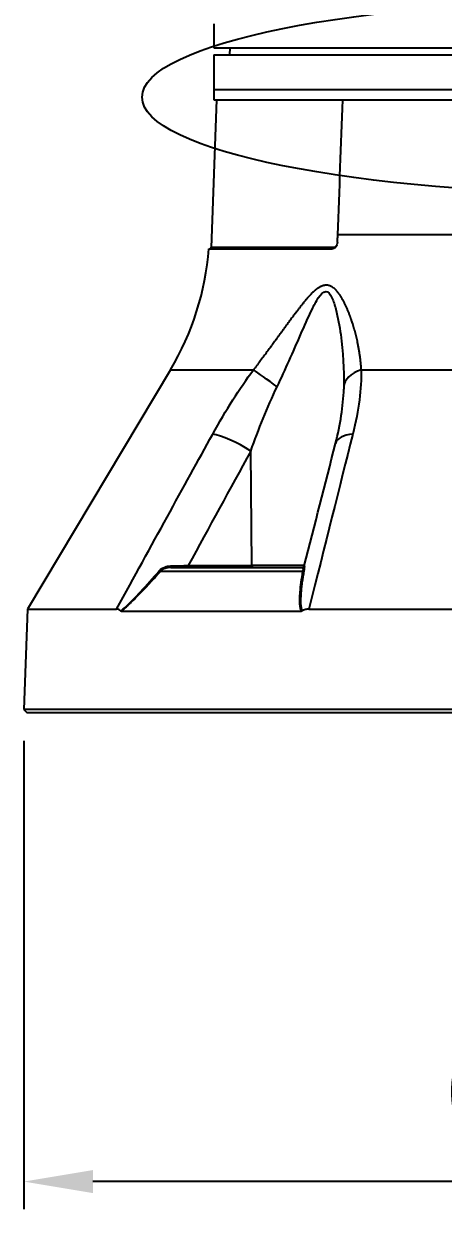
# Model space of a CAD drawing. Header units: millimetres. Extents: x 0 to 4378, y 0 to 2376.
# Drawn here: x 1558.6 to 1619.2, y 530.6 to 701.8 of the extents above; entities that cross this region are included whole.
import ezdxf

# ---------------------------------------------------------------- set-up
doc = ezdxf.new("R2010")
doc.units = ezdxf.units.MM
doc.header["$LTSCALE"] = 0.2
doc.layers.add('13_After Rev.Num.', color=6, linetype='Continuous')
doc.styles.add('Rainbow-5.0 Style', font='malgunsl.ttf')
doc.dimstyles.new('Rainbow-5.0 Style', dxfattribs={"dimtxt": 4, "dimasz": 2.5, "dimexe": 1, "dimexo": 1, "dimgap": 1, "dimtad": 1, "dimdsep": 46, "dimtxsty": 'Rainbow-5.0 Style', "dimcen": 0, "dimclrd": 251, "dimclre": 251, "dimclrt": 7, "dimazin": 3, "dimtp": 0.1, "dimtm": 0.1000000001, "dimtfac": 0.61, "dimtmove": 0, "dimatfit": 3, "dimfxl": 1, "dimlwd": -1, "dimlwe": -1, "dimarcsym": 1})

# ---------------------------------------------------------------- blocks, each defined once
blk = doc.blocks.new('A$C87452269')
for p, q in [((-58.99788131789501, 99.00000000000364), (-58.99788131789501, 96.00000000000364)), ((-58.99788131789501, 96.00000000000364), (58.99788131788773, 96.00000000000364)), ((-56.69526961043084, 96.00000000000364), (-56.71272467535891, 95.00000000000364)), ((-59, 95.00000000000364), (-59, 88.50000000000364)), ((-59, 95.00000000000364), (59, 95.00000000000364)), ((-59, 90.00000000000364), (59, 90.00000000000364)), ((-58.62222269322137, 88.50000000000364), (-59.36627882685207, 67.19302010066167)), ((-59, 88.50000000000364), (59.09165072549149, 88.50000000000364)), ((10.60979995424532, 69.0139275873371), (-41.08654323045448, 69.0139275873371)), ((-59.70549839655723, 67.00000000000364), (-41.89512942248439, 67.00000000000364)), ((-41.65980048085839, 67.19302010066167), (-59.36627882685207, 67.19302010066167)), ((-65.25560367725666, 49.53608112168513), (-85.90660579762061, 14.99258666580135)), ((-65.25560367725666, 49.53608112168513), (-53.26389373255188, 49.53608112168513)), ((-37.69948853403912, 49.53608112168513), (37.69948853407095, 49.53608112168513)), ((-58.52970070564152, 40.12261337032032), (-58.52964765326851, 40.12271548030185)), ((-53.48535664824794, 21.29312819804909), (-53.65089358025398, 37.81226609494115)), ((-65.21265226153082, 21.00000000000364), (-46.21265962618145, 21.00000000000364)), ((-62.6862678572752, 21.29214691558809), (-53.48536429221531, 21.29410963994451)), ((-45.90464387102929, 21.29214691551169), (-53.48534690427823, 21.29214691551169)), ((-66.68335319776816, 20.4641814145325), (-46.11543369932679, 20.4641814145325)), ((-71.22787999214597, 15.68254883717964), (-71.22769782940122, 15.68289944134449)), ((-85.90660579797532, 14.99258666581227), (-86.41270871266534, 0.4996954135058331)), ((-85.90660579762061, 14.99258666580135), (-73.01517164061624, 14.99258666580135)), ((-72.35160561408702, 14.6947861208173), (-46.33548263938428, 14.6947861208173)), ((-45.2628946263394, 14.99258666580135), (45.26289462592649, 14.99258666736932)), ((-86.41270871266534, 0.4996954135058331), (-85.93015846101662, -3.637978807091713e-12)), ((86.41270871266534, 0.4996954135058331), (-86.41270871266988, 0.4996954135058331)), ((85.93015846101662, -3.637978807091713e-12), (-85.93015846101662, -3.637978807091713e-12))]:
    blk.add_line(p, q)
for centre, radius, start, end in [((-99.5882044884047, 70.0610055196521), 40.00000000000038, 329.1279166370189, 355.6111418411062), ((-59.56615699225586, 67.20000000000073), 0.200000000000002, 270.0000000000521, 357.999999999996), ((-52.23737825399348, 55.72122140599822), 5.000000000000046, 18.74316511085353, 18.76762133961898)]:
    blk.add_arc(centre, radius, start, end)
for centre, major_axis, ratio, start_param, end_param in [((-68.36710382052115, 70.05092552103451), (1.432827735291481, 40.01783420794921), 0.6817646561882585, 4.684882257077986, 4.710885956730413), ((-41.80006334819245, 67.20000000000437), (-6.113273949559517e-15, -0.200000000000002), 0.7017418188255461, 0.5217441921697024, 1.535889741754575), ((-45.36529501962377, 55.72122140599822), (-1.025741991345086e-13, 5.000000000000049), 0.8684450969006123, 6.138405161316461, 6.138502726635193), ((-49.76096085212976, 46.97046557193607), (-4.053536188257389, 2.927258849248412), 0.01176237832409359, 4.740823774178164, 5.764313977379521), ((-35.22015836519131, 46.97046557193971), (-4.999473748052086, 0.07254131617561144), 0.585411268784823, 5.239754300711632, 6.263244503907426), ((-55.56365480257591, 37.68138112236556), (-4.385304804145492, 2.401897364478), 0.2184332937730081, 4.383547702250123, 5.778492163774867), ((-36.5681474184712, 37.68138112983797), (-4.844711005073956, 1.236440168090668), 0.4687791268208422, 5.336155352353419, 6.283200399351636), ((-36.5681474184712, 37.68138112983797), (-4.844711005073956, 1.236440168090669), 0.4687791268208421, 1.509217205012122e-05, 0.0008866994442425479), ((-66.87237018288579, 20.65701769742736), (-0.2236197497944511, 0.1999855182293769), 0.134464634648124, 1.948729234636094, 2.68631214749049), ((-67.61278340083481, 21.52021608854193), (14.70720591559634, 0.2925131865084787), 0.0235157271124064, 4.875773158859372, 5.053497685291301), ((-65.2126522719409, 21.29999306240643), (-3.072375735477305e-11, -0.2999930624174099), 0.003767448133112697, 4.959708822038044, 6.283176653485734), ((-62.57150254176668, 21.30000000006476), (4.281354790098867e-12, -0.3000000000633803), 0.3826834323658292, 4.738570000242141, 6.283185306713866), ((-53.37058112600243, 21.30000000000291), (4.189763770298673e-16, -0.3000000000000029), 0.3826834323653629, 4.735296845897311, 6.283185307179582), ((-46.21265962618145, 21.30000000000291), (-0.07344946687609961, -0.2908695570942075), 0.9999937539354007, 0.2473443803419322, 1.570796326794985), ((-46.24614998497964, 20.65701769743828), (0.2951491284394808, -0.05373073590661623), 0.660564428045262, 5.287347962810655, 6.024930875657828)]:
    blk.add_ellipse(centre, major_axis=major_axis, ratio=ratio, start_param=start_param, end_param=end_param)
for points, knots in [([(-58.9999999997126, 99.49999999914871), (-58.9999998193789, 99.49999947119795), (-58.99991584697182, 99.49031855935027), (-58.99976788033564, 99.47181557102886), (-58.99961975472252, 99.45329270296497), (-58.99940458357923, 99.42539766286791), (-58.99917324608941, 99.39044042006935), (-58.99894190328996, 99.35548237512921), (-58.99868984233035, 99.31249762741936), (-58.99847666796722, 99.26504554381972), (-58.99826349027353, 99.21759271873452), (-58.99808500701602, 99.1643679949666), (-58.99798309946345, 99.10958938726253), (-58.99791660661685, 99.07384733039362), (-58.99788131789501, 99.03681389264966), (-58.99788131789501, 99.00000000000364)], [0.5001154900536773, 0.5001154900536773, 0.5001154900536773, 0.5001154900536773, 0.607467633342504, 0.607467633342504, 0.607467633342504, 0.714935116538333, 0.714935116538333, 0.714935116538333, 0.82240506571597, 0.82240506571597, 0.82240506571597, 0.929876694220965, 0.929876694220965, 0.929876694220965, 1, 1, 1, 1]), ([(-41.13408694869031, 67.9738230532057), (-41.14108397180462, 67.84570285734662), (-41.16627396479817, 67.71937261286439), (-41.25129990480764, 67.48054995897837), (-41.31130787929214, 67.37094407695986), (-41.4502958523135, 67.19650139824444), (-41.52575273677667, 67.12976628478646), (-41.67208069231128, 67.04409183235839), (-41.74017987178377, 67.01882177855805), (-41.83773655521964, 67.00241758761695), (-41.86651419948157, 66.99999988775016), (-41.89512942248439, 67.00000000000364)], [0.03964738329097985, 0.03964738329097985, 0.03964738329097985, 0.03964738329097985, 0.0781729810393118, 0.0781729810393118, 0.1178623118196047, 0.1178623118196047, 0.1537190074562945, 0.1537190074562945, 0.1825701668262684, 0.1825701668262684, 0.1946468712909609, 0.1946468712909609, 0.1946468712909609, 0.1946468712909609]), ([(-49.84178917346344, 47.10135030598758), (-48.65721498492985, 49.57898896162806), (-47.54835883669148, 52.09386931435074), (-45.91695283802164, 55.82628754929101), (-45.38127296268522, 57.0682409262663), (-44.52221485665905, 58.83909390067492), (-44.224432609004, 59.42105135606471), (-43.57640142178388, 60.41320603470012), (-43.20618609119447, 60.84085682423029), (-42.46854294656896, 60.85548204248335), (-42.16849955294037, 60.43496582082298), (-41.71086886219564, 59.45857231712944), (-41.53420056693994, 58.88973995916967), (-41.0657066243557, 57.11547964515921), (-40.8474510393462, 55.86755224872468), (-40.3277827545553, 52.11809018627537), (-40.17193211543508, 49.58603525181024), (-40.21779140182662, 47.10135030598758)], [0, 0, 0, 0, 0.250000000000001, 0.250000000000001, 0.375000000000001, 0.375000000000001, 0.437500000000001, 0.437500000000001, 0.500000000000001, 0.500000000000001, 0.562500000000001, 0.562500000000001, 0.625, 0.625, 0.750000000000001, 0.750000000000001, 1, 1, 1, 1]), ([(-72.4016308909413, 14.7144522137969), (-72.01836204664687, 15.03389732585129), (-71.60293179949258, 15.40661875287697), (-71.16329392902298, 15.8359244390449), (-71.08729400388074, 15.91013824591573), (-71.01682416230688, 15.98002058943166), (-70.9486700517009, 16.04830002421659), (-70.81969812551142, 16.17750910852192), (-70.69904108447554, 16.30134020668629), (-70.56551632384071, 16.4396508900245), (-70.36143154620095, 16.65105067025797), (-70.13817698111052, 16.88647978585504), (-69.8943623613095, 17.14458550171912), (-69.77535472763338, 17.2705687200687), (-69.65592218036727, 17.39791812877229), (-69.53599284323354, 17.52655594407042), (-68.67311041164794, 18.45209521171273), (-67.77910578770206, 19.44982364039242), (-66.81484775156969, 20.55527606842588)], [2.455419299477256e-10, 2.455419299477256e-10, 2.455419299477256e-10, 2.455419299477256e-10, 0.250000000000006, 0.250000000000006, 0.250000000000006, 0.2932173444173274, 0.2932173444173274, 0.2932173444173274, 0.375000000000007, 0.375000000000007, 0.375000000000007, 0.500000000000008, 0.500000000000008, 0.500000000000008, 0.5610133806648235, 0.5610133806648235, 0.5610133806648235, 1, 1, 1, 1]), ([(-66.81484775145964, 20.55527606855321), (-66.63378892083529, 20.76284622909225), (-66.35142247716794, 20.94457891876664), (-66.07823244844985, 21.05230878864677), (-65.80504241973176, 21.16003865852326), (-65.51595243646898, 21.21936784340505), (-65.21374811870464, 21.22655100393968)], [0, 0, 0, 0, 0.5, 0.5, 0.5, 1, 1, 1, 1]), ([(-65.21265228175253, 21.00000000000364), (-65.22473189923949, 21.00000000000364), (-65.47494140918934, 20.9924150038787), (-65.63921300221318, 20.96549974768277), (-65.72134879872465, 20.95204211958117), (-65.7935190310618, 20.93614381005318), (-65.8559054116231, 20.92010515982474), (-65.91829179218439, 20.90406650959267), (-65.93967929138671, 20.89842185568705), (-66.01414535033564, 20.87331246184476), (-66.31200958612862, 20.77287488648653), (-66.53498361084712, 20.62295855074626), (-66.68335319776816, 20.4641814145325)], [0, 0, 0, 0, 0.250000000000002, 0.250000000000002, 0.250000000000002, 0.375000000000003, 0.375000000000003, 0.375000000000003, 0.500000000000003, 0.500000000000003, 0.500000000000003, 1, 1, 1, 1]), ([(-45.96985338560989, 20.5552760684368), (-46.08765805577059, 19.9240683703174), (-46.18629090330069, 19.32734993562917), (-46.26268082584829, 18.7659282032073), (-46.3008757871221, 18.48521733699818), (-46.33356372868911, 18.21335015567456), (-46.36072793100357, 17.9504135399402), (-46.37469360372052, 17.8152324410039), (-46.38832177956556, 17.67101114937395), (-46.40049637062839, 17.52790569334684), (-46.41200220380597, 17.39266110934113), (-46.42219660600585, 17.25830200073688), (-46.43063434836222, 17.13345874955849), (-46.45903700766485, 16.71321833689217), (-46.47170293712225, 16.38398541580318), (-46.46364276475833, 16.04769096852397), (-46.46184665817236, 15.97275204110338), (-46.45913408230263, 15.89734368109566), (-46.45494239486106, 15.8205490788423), (-46.43194045544351, 15.39913769892883), (-46.36621040259524, 15.03153837048376), (-46.25602205630094, 14.71446385850504)], [0, 0, 0, 0, 0.249999999999999, 0.249999999999999, 0.249999999999999, 0.374999999999998, 0.374999999999998, 0.374999999999998, 0.4392650599270913, 0.4392650599270913, 0.4392650599270913, 0.499999999999997, 0.499999999999997, 0.499999999999997, 0.7044425793038164, 0.7044425793038164, 0.7044425793038164, 0.749999999999998, 0.749999999999998, 0.749999999999998, 0.9999969393285968, 0.9999969393285968, 0.9999969393285968, 0.9999969393285968]), ([(-45.92195585622994, 21.22607290792803), (-45.92438150571616, 21.21761513842648), (-45.9161145926646, 21.1733211419596), (-45.91727051903672, 21.05349668932104), (-45.91845029500746, 20.93119996419773), (-45.93094864636623, 20.76373177366986), (-45.96985338558807, 20.55527606855321)], [0.01010768065539201, 0.01010768065539201, 0.01010768065539201, 0.01010768065539201, 0.5, 0.5, 0.5, 1, 1, 1, 1]), ([(-66.68335319776816, 20.4641814145325), (-67.25591777571753, 19.82353791718924), (-67.805810528027, 19.21942974828562), (-68.33247828157528, 18.65178307552196), (-68.59581215834987, 18.36795973913831), (-68.85334139414408, 18.09325347365666), (-69.1050165273964, 17.82767519385379), (-69.22345620726992, 17.7026926179642), (-69.34060974544991, 17.57972238700313), (-69.4564437755298, 17.45879453983434), (-69.46367891022055, 17.45124123911955), (-69.47090926707824, 17.44369553969227), (-69.47813482924994, 17.43615748681259), (-69.60104116610273, 17.30793570354945), (-69.70052108740765, 17.20463024348282), (-69.84244160312119, 17.05834657800006), (-70.24842211427222, 16.63988475810766), (-70.59336583720687, 16.2937723851137), (-70.90168544679818, 15.99477392884), (-71.0244887782901, 15.87568320155697), (-71.14146344048459, 15.76369029865236), (-71.25437717049135, 15.65758140929393), (-71.45257903837955, 15.47132434322702), (-71.6022672236868, 15.33400736776457), (-71.78100459850702, 15.17646201671596), (-71.95974175992524, 15.01891685376904), (-72.14996215857536, 14.85835618826604), (-72.3516062451281, 14.6947879612635)], [0, 0, 0, 0, 0.250000000000004, 0.250000000000004, 0.250000000000004, 0.375000000000006, 0.375000000000006, 0.375000000000006, 0.433825676549421, 0.433825676549421, 0.433825676549421, 0.437500000000006, 0.437500000000006, 0.437500000000006, 0.500000000000005, 0.500000000000005, 0.500000000000005, 0.6787886819572461, 0.6787886819572461, 0.6787886819572461, 0.750000000000003, 0.750000000000003, 0.750000000000003, 0.875000000000001, 0.875000000000001, 0.875000000000001, 0.9999998507561865, 0.9999998507561865, 0.9999998507561865, 0.9999998507561865]), ([(-46.33548351763875, 14.6947879612635), (-46.39818717021262, 14.86461316307395), (-46.44851298342564, 15.0475766786476), (-46.48647937691203, 15.24372731045514), (-46.50546259548537, 15.34180273914171), (-46.52135777250351, 15.44317851787855), (-46.53415588513872, 15.54783719941042), (-46.54695399777302, 15.65249588094593), (-46.55815844204517, 15.78809136446216), (-46.56314900751295, 15.87163857630367), (-46.56550545762548, 15.91108798098503), (-46.56749180684619, 15.95194654249644), (-46.56916012146394, 15.99418742817215), (-46.57455822703105, 16.13086474176816), (-46.57575348303453, 16.28249907039935), (-46.5732004012325, 16.44884986026591), (-46.56985827526751, 16.66661228906378), (-46.55804344249282, 16.93654668884483), (-46.54250702181253, 17.17831982577991), (-46.53657085371015, 17.27069670029232), (-46.52986018657157, 17.36425685048016), (-46.52244991363477, 17.45893192786752), (-46.45228211552694, 18.35540926043905), (-46.31780640118086, 19.35759727388722), (-46.11543369932679, 20.4641814145325)], [1.437453417359733e-07, 1.437453417359733e-07, 1.437453417359733e-07, 1.437453417359733e-07, 0.125000000000004, 0.125000000000004, 0.125000000000004, 0.187500000000006, 0.187500000000006, 0.187500000000006, 0.250000000000008, 0.250000000000008, 0.250000000000008, 0.2795113114870848, 0.2795113114870848, 0.2795113114870848, 0.375000000000007, 0.375000000000007, 0.375000000000007, 0.500000000000006, 0.500000000000006, 0.500000000000006, 0.5477601004818883, 0.5477601004818883, 0.5477601004818883, 1, 1, 1, 1]), ([(-72.4016308909413, 14.7144522137969), (-72.49682518495047, 14.80262277484508), (-72.59626724302234, 14.87243925806251), (-72.80281375195591, 14.96783758273523), (-72.90850635133847, 14.99258699079292), (-73.01517163184872, 14.99258697139885)], [-0.1212578700926009, -0.1212578700926009, -0.1212578700926009, -0.1212578700926009, -0.06073354852126558, -0.06073354852126558, -1.218595465356348e-08, -1.218595465356348e-08, -1.218595465356348e-08, -1.218595465356348e-08]), ([(-72.35160552028992, 14.69478929215256), (-72.36070588977873, 14.69479823477377), (-72.3698031542026, 14.6962882056032), (-72.38662080502763, 14.70289961936942), (-72.39438149727448, 14.70768959455017), (-72.4016308909413, 14.7144522137969)], [-0.009677244761849136, -0.009677244761849136, -0.009677244761849136, -0.009677244761849136, -0.004619380211723328, -0.004619380211723328, -3.186487057143837e-06, -3.186487057143837e-06, -3.186487057143837e-06, -3.186487057143837e-06]), ([(-46.25601800955428, 14.7144522137969), (-46.26778532584194, 14.70769032711542), (-46.28023560084148, 14.70290065357767), (-46.30695818068307, 14.6962884985187), (-46.32127062305972, 14.69479823565052), (-46.33548258028168, 14.69478929215256)], [-0.009683736148161547, -0.009683736148161547, -0.009683736148161547, -0.009683736148161547, -0.005063892399701165, -0.005063892399701165, -9.827163380622657e-07, -9.827163380622657e-07, -9.827163380622657e-07, -9.827163380622657e-07]), ([(-45.26289462090335, 14.99258697139885), (-45.43456228932428, 14.99258699074926), (-45.60494176480279, 14.96795179837136), (-45.9392831787718, 14.87276167500022), (-46.10092094368429, 14.80282850349249), (-46.25601800955428, 14.7144522137969)], [-0.1213984384572047, -0.1213984384572047, -0.1213984384572047, -0.1213984384572047, -0.06074723058159407, -0.06074723058159407, -2.43663605622521e-05, -2.43663605622521e-05, -2.43663605622521e-05, -2.43663605622521e-05])]:
    blk.add_open_spline(points, degree=3, knots=knots)
for points in [[(-41.08654323045448, 69.0139275873371), (-40.84731544423812, 75.50930372094808), (-40.60760175776704, 82.00466143374797), (-40.36738951696589, 88.50000000005457)], [(-41.65980048085839, 67.19302010066167), (-41.55314650918808, 67.19302010066167), (-41.44918798520484, 67.23986626134501), (-41.35894528110111, 67.3192317242756)], [(-59.14852171929761, 40.24699709246852), (-57.22733233823328, 43.73478278353286), (-55.26185430089208, 46.83114412660507), (-53.2638937390002, 49.53608112168513)], [(-37.69948852492962, 49.53608112168513), (-37.67573478860686, 46.83114359461615), (-38.05385280593873, 43.73478225154395), (-38.92745938742883, 40.24699709246852)], [(-53.65089358208752, 37.81226628497825), (-52.52437389382339, 40.97693428440834), (-51.27860390701062, 44.09612891657889), (-49.84178918378529, 47.10135031343816)], [(-41.41286740143732, 38.91778708085258), (-40.7233811005317, 41.61974756749987), (-40.28876316736751, 44.30754538499605), (-40.22529924470837, 46.7626443789195)], [(-40.22515226665837, 46.7683437906162), (-40.22520114124018, 46.76644403099635), (-40.2252501339317, 46.76454422708775), (-40.22529924470837, 46.76264437890495)], [(-40.21779140146464, 47.10135031345635), (-40.21983730355169, 46.99050205614913), (-40.22229261463781, 46.87949873602702), (-40.22515226665837, 46.7683437906162)], [(-73.01517158149363, 14.99258678002298), (-67.93087218202163, 24.27621699670271), (-63.30877080784558, 32.6943537675179), (-59.14852171929761, 40.24699709246852)], [(-38.92745938742883, 40.24699709246852), (-40.81921554358996, 32.69435376274851), (-42.93095462263227, 24.27621699193332), (-45.26289459211148, 14.99258678002298)], [(-53.65089358208752, 37.81226628497825), (-56.66592128012689, 32.30761972120308), (-59.67729464817057, 26.80063975291705), (-62.68626823065642, 21.29214691550806)], [(-45.92149424848867, 21.22595587523756), (-44.41988978037898, 27.12452632639906), (-42.91719733705759, 33.02139038887981), (-41.41288729347161, 38.91568393095804)], [(-46.21265962618145, 21.00000000000364), (-46.16852636390286, 21.00000000000364), (-46.06838146228347, 20.84363022976322), (-46.11543369932679, 20.4641814145325)]]:
    blk.add_open_spline(points, degree=3)
blk.add_rational_spline([(-37.6994885469785, 49.53608111452195), (-37.81678528264092, 51.74708448833553), (-38.24050421529319, 53.99540544952106), (-39.30133255521832, 57.3282606165194), (-39.72166139167075, 58.43752941312414), (-40.56732867576829, 60.01464969286462), (-40.87983973065002, 60.52027845518023), (-41.66494671758392, 61.3881837925619), (-42.1689538627943, 61.76197598928411), (-43.36641333355783, 61.7489757955118), (-43.95081858107642, 61.36884176043532), (-44.96118631394165, 60.4869264897934), (-45.41885419375922, 59.96963097418484), (-46.72932956186469, 58.39553944078943), (-47.53268402077902, 57.29158088369149), (-49.95521487839505, 53.9738757855921), (-51.56636144458662, 51.74075917168011), (-53.26389372863923, 49.53608111452195)], [0.999999998671379, 0.999999999009254, 0.999999999295967, 0.999999999631925, 0.999999999728596, 0.999999999846663, 0.999999999881044, 0.999999999935935, 0.999999999956991, 0.999999999956251, 0.999999999934801, 0.99999999987884, 0.999999999843469, 0.999999999725079, 0.999999999628501, 0.999999999293239, 0.999999999008228, 0.999999998671379], degree=3, knots=[0, 0, 0, 0, 0.25, 0.25, 0.375, 0.375, 0.4375, 0.4375, 0.5, 0.5, 0.5625, 0.5625, 0.625, 0.625, 0.75, 0.75, 1, 1, 1, 1])
blk = doc.blocks.new('*D150')
at = {"color": 251, "linetype": 'ByBlock', "transparency": 16777216}
for p, q in [((1558.616284507767, 598.2572086254149), (1558.616284507767, 530.6151441554975)), ((1731.476601429797, 598.2572086254149), (1731.476601429797, 530.6151441554975)), ((1721.476601429797, 534.6151441554975), (1568.616284507767, 534.6151441554975))]:
    blk.add_line(p, q, dxfattribs=at)
at = {"color": 251, "transparency": 16777216}
for points in [[(1568.616284507767, 536.2818108221642), (1568.616284507767, 532.9484774888309), (1558.616284507767, 534.6151441554975)], [(1721.476601429797, 536.2818108221642), (1721.476601429797, 532.9484774888309), (1731.476601429797, 534.6151441554975)]]:
    blk.add_solid(points, dxfattribs=at)
at = {"layer": 'Defpoints', "color": 0, "transparency": 16777216}
for p in [(1558.616284507767, 602.2572086254149), (1731.476601429797, 602.2572086254149), (1558.616284507767, 534.6151441554975)]:
    blk.add_point(p, dxfattribs=at)
at = {"color": 7, "transparency": 16777216, "insert": (1645.046442968782, 547.2351305593045), "char_height": 16, "attachment_point": 5, "style": 'Rainbow-5.0 Style'}
blk.add_mtext('%%C173', dxfattribs=at)
blk = doc.blocks.new('Blk$L1P0-3O23B')
for p, q in [((63.34752289582207, 5.697373189791506), (63.34752289582207, -1.67419825298839)), ((63.34752289582229, 5.697373189791506), (70.71909433860219, 5.697373189791506))]:
    blk.add_line(p, q)
blk.add_ellipse((0, 0), major_axis=(69.3453921548421, 0), ratio=0.2019539271119004)

msp = doc.modelspace()

# ---------------------------------------------------------------- block references
msp.add_blockref('A$C87452269', (1645.046442968782, 602.2572086254149))
at = {"layer": '13_After Rev.Num.'}
msp.add_blockref('Blk$L1P0-3O23B', (1645.046442968782, 691.1608961632992), dxfattribs=at)

# ---------------------------------------------------------------- dimensions: what is measured, and where the dimension line sits
dim = msp.add_linear_dim(base=(1558.616284507767, 534.6151441554975), p1=(1731.476601429797, 602.2572086254149), p2=(1558.616284507767, 602.2572086254149), text='%%C173', dimstyle='Rainbow-5.0 Style', override={"dimscale": 4, "dimtol": 0, "dimlim": 0, "dimtp": 0.1, "dimtm": 0.1000000001, "dimtfac": 0.61, "dimtdec": 2, "dimtolj": 0, "dimtzin": 8})
dim.commit()
dim.dimension.update_dxf_attribs({"geometry": '*D150', "text_midpoint": (1645.046442968782, 547.2351305593045)})

doc.saveas('drawing.dxf')
